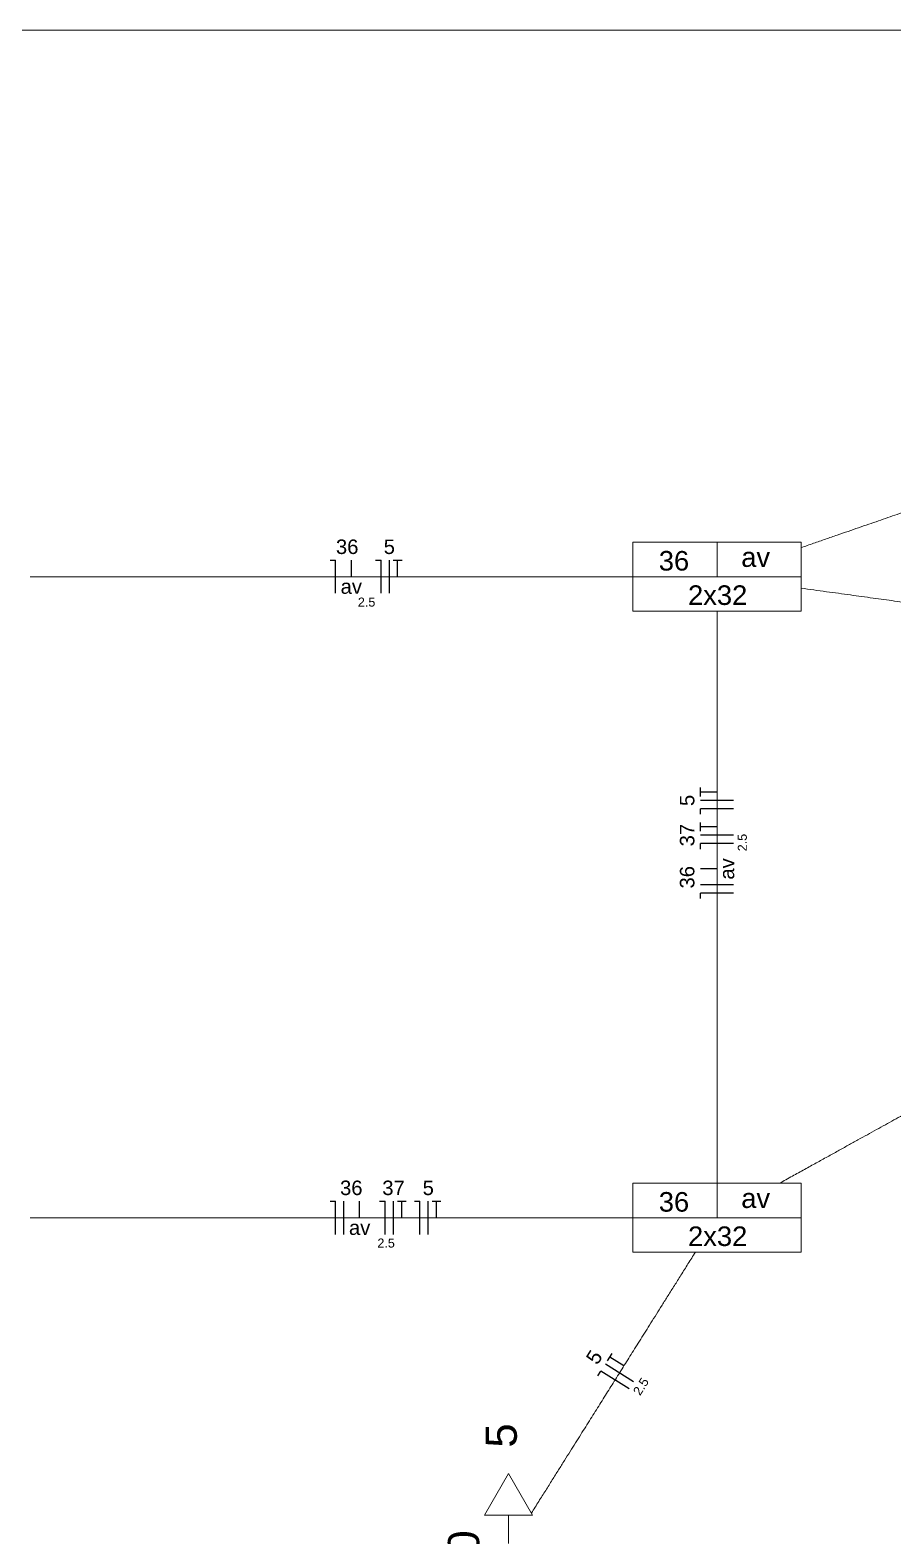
# Model space of a CAD drawing. Header units: millimetres. Extents: x -130 to 1399, y -90 to 1288.
# Drawn here: x 1113.79 to 1117.68, y 1249.23 to 1256.02 of the extents above; entities that cross this region are included whole.
import ezdxf

# ---------------------------------------------------------------- set-up
doc = ezdxf.new("R2010")
doc.units = ezdxf.units.MM
doc.header["$LTSCALE"] = 0.01
for name, color, linetype, lineweight in [('Arquitetura', 134, 'Continuous', 5), ('EL-Condutos', 3, 'Continuous', 13), ('EL-Fios', 9, 'Continuous', 25), ('EL-Textos fios', 7, 'Continuous', 20), ('EL-Textos pontos', 5, 'Continuous', 20), ('P-SIMBOL', 5, 'Continuous', 5)]:
    doc.layers.add(name, color=color, linetype=linetype, lineweight=lineweight)
doc.styles.add('ARIAL', font='arial.ttf')

msp = doc.modelspace()

# ---------------------------------------------------------------- linework, layer by layer
at = {"layer": 'Arquitetura', "linetype": 'Continuous'}
msp.add_line((1153.0719, 1256.0207), (1106.2719, 1256.0207), dxfattribs=at)
at = {"layer": 'EL-Condutos', "linetype": 'Continuous'}
for points in [[(1117.2658, 1253.6872), (1117.323, 1253.707), (1117.3773, 1253.7258), (1117.4291, 1253.7437), (1117.4785, 1253.7608), (1117.5258, 1253.7771), (1117.5713, 1253.7929), (1117.6153, 1253.8081), (1117.6579, 1253.8228), (1117.6995, 1253.8372), (1117.7402, 1253.8513), (1117.7804, 1253.8652), (1117.8202, 1253.879), (1117.86, 1253.8927), (1117.9, 1253.9066), (1117.9405, 1253.9205), (1117.9816, 1253.9348), (1118.0237, 1253.9493), (1118.067, 1253.9643), (1118.1117, 1253.9798), (1118.1582, 1253.9958), (1118.2066, 1254.0125), (1118.2572, 1254.03), (1118.3103, 1254.0484), (1118.366, 1254.0677), (1118.4248, 1254.088), (1118.4868, 1254.1094), (1118.5522, 1254.1321), (1118.6214, 1254.156), (1118.6945, 1254.1813), (1118.7719, 1254.208)], [(1116.5067, 1253.5564), (1116.3849, 1253.5564), (1116.2696, 1253.5564), (1116.1603, 1253.5564), (1116.0565, 1253.5564), (1115.9578, 1253.5564), (1115.8638, 1253.5564), (1115.7738, 1253.5564), (1115.6876, 1253.5564), (1115.6046, 1253.5564), (1115.5244, 1253.5564), (1115.4465, 1253.5564), (1115.3704, 1253.5564), (1115.2958, 1253.5564), (1115.222, 1253.5564), (1115.1487, 1253.5564), (1115.0754, 1253.5564), (1115.0017, 1253.5564), (1114.927, 1253.5564), (1114.8509, 1253.5564), (1114.773, 1253.5564), (1114.6928, 1253.5564), (1114.6098, 1253.5564), (1114.5236, 1253.5564), (1114.4337, 1253.5564), (1114.3396, 1253.5564), (1114.2409, 1253.5564), (1114.1372, 1253.5564), (1114.0278, 1253.5564), (1113.9125, 1253.5564), (1113.7908, 1253.5564)], [(1117.2666, 1253.5044), (1117.3809, 1253.4888), (1117.489, 1253.474), (1117.5912, 1253.4599), (1117.688, 1253.4467), (1117.7801, 1253.4341), (1117.8677, 1253.4221), (1117.9515, 1253.4106), (1118.0318, 1253.3996), (1118.1092, 1253.389), (1118.1842, 1253.3787), (1118.2572, 1253.3687), (1118.3287, 1253.3589), (1118.3992, 1253.3492), (1118.4692, 1253.3396), (1118.5391, 1253.3301), (1118.6095, 1253.3204), (1118.6808, 1253.3107), (1118.7535, 1253.3007), (1118.8281, 1253.2905), (1118.905, 1253.2799), (1118.9848, 1253.269), (1119.0679, 1253.2576), (1119.1548, 1253.2457), (1119.246, 1253.2332), (1119.3419, 1253.2201), (1119.4431, 1253.2062), (1119.5501, 1253.1915), (1119.6632, 1253.176), (1119.7831, 1253.1596), (1119.9101, 1253.1422)], [(1116.8874, 1250.8237), (1116.8874, 1250.9439), (1116.8874, 1251.0569), (1116.8874, 1251.1634), (1116.8874, 1251.2638), (1116.8874, 1251.3586), (1116.8874, 1251.4483), (1116.8874, 1251.5334), (1116.8874, 1251.6145), (1116.8874, 1251.6921), (1116.8874, 1251.7666), (1116.8874, 1251.8385), (1116.8874, 1251.9085), (1116.8874, 1251.9769), (1116.8874, 1252.0443), (1116.8874, 1252.1112), (1116.8874, 1252.1781), (1116.8874, 1252.2454), (1116.8874, 1252.3139), (1116.8874, 1252.3838), (1116.8874, 1252.4557), (1116.8874, 1252.5302), (1116.8874, 1252.6078), (1116.8874, 1252.6889), (1116.8874, 1252.774), (1116.8874, 1252.8638), (1116.8874, 1252.9585), (1116.8874, 1253.0589), (1116.8874, 1253.1654), (1116.8874, 1253.2784), (1116.8874, 1253.3986)], [(1117.169, 1250.8215), (1117.2272, 1250.8537), (1117.2825, 1250.8842), (1117.3351, 1250.9133), (1117.3853, 1250.941), (1117.4331, 1250.9674), (1117.479, 1250.9928), (1117.523, 1251.0171), (1117.5654, 1251.0405), (1117.6065, 1251.0632), (1117.6464, 1251.0853), (1117.6854, 1251.1068), (1117.7236, 1251.128), (1117.7615, 1251.1488), (1117.799, 1251.1696), (1117.8365, 1251.1903), (1117.8742, 1251.2111), (1117.9124, 1251.2322), (1117.9511, 1251.2536), (1117.9907, 1251.2755), (1118.0314, 1251.298), (1118.0734, 1251.3212), (1118.117, 1251.3453), (1118.1623, 1251.3703), (1118.2095, 1251.3964), (1118.259, 1251.4237), (1118.3109, 1251.4524), (1118.3654, 1251.4825), (1118.4228, 1251.5142), (1118.4832, 1251.5476), (1118.547, 1251.5828)], [(1113.7908, 1250.6659), (1113.9125, 1250.6659), (1114.0278, 1250.6659), (1114.1372, 1250.6659), (1114.2409, 1250.6659), (1114.3396, 1250.6659), (1114.4337, 1250.6659), (1114.5236, 1250.6659), (1114.6098, 1250.6659), (1114.6928, 1250.6659), (1114.773, 1250.6659), (1114.8509, 1250.6659), (1114.927, 1250.6659), (1115.0017, 1250.6659), (1115.0754, 1250.6659), (1115.1487, 1250.6659), (1115.222, 1250.6659), (1115.2958, 1250.6659), (1115.3704, 1250.6659), (1115.4465, 1250.6659), (1115.5244, 1250.6659), (1115.6046, 1250.6659), (1115.6876, 1250.6659), (1115.7738, 1250.6659), (1115.8638, 1250.6659), (1115.9578, 1250.6659), (1116.0565, 1250.6659), (1116.1603, 1250.6659), (1116.2696, 1250.6659), (1116.3849, 1250.6659), (1116.5067, 1250.6659)], [(1116.0506, 1249.3344), (1116.0837, 1249.3871), (1116.115, 1249.4369), (1116.1446, 1249.4841), (1116.1728, 1249.5289), (1116.1996, 1249.5715), (1116.2251, 1249.6121), (1116.2495, 1249.6509), (1116.2729, 1249.6881), (1116.2954, 1249.7239), (1116.3171, 1249.7586), (1116.3383, 1249.7922), (1116.3589, 1249.825), (1116.3792, 1249.8573), (1116.3992, 1249.8891), (1116.4191, 1249.9208), (1116.439, 1249.9525), (1116.4591, 1249.9844), (1116.4794, 1250.0167), (1116.5001, 1250.0497), (1116.5213, 1250.0835), (1116.5432, 1250.1183), (1116.5658, 1250.1543), (1116.5894, 1250.1917), (1116.6139, 1250.2308), (1116.6396, 1250.2717), (1116.6666, 1250.3147), (1116.695, 1250.3598), (1116.7249, 1250.4074), (1116.7565, 1250.4577), (1116.7899, 1250.5108)]]:
    msp.add_spline(points, degree=3, dxfattribs=at)
at = {"layer": 'EL-Fios'}
for p, q in [((1115.1425, 1253.6314), (1115.1675, 1253.6314)), ((1115.1675, 1253.4814), (1115.1675, 1253.6314)), ((1115.2385, 1253.5564), (1115.2385, 1253.6314)), ((1115.3474, 1253.6314), (1115.3724, 1253.6314)), ((1115.3724, 1253.4814), (1115.3724, 1253.6314)), ((1115.4099, 1253.4814), (1115.4099, 1253.6314)), ((1115.4274, 1253.6314), (1115.4674, 1253.6314)), ((1115.4474, 1253.5564), (1115.4474, 1253.6314)), ((1116.8124, 1252.5652), (1116.8124, 1252.6052)), ((1116.8874, 1252.5852), (1116.8124, 1252.5852)), ((1116.9624, 1252.5477), (1116.8124, 1252.5477)), ((1116.9624, 1252.5102), (1116.8124, 1252.5102)), ((1116.8124, 1252.4852), (1116.8124, 1252.5102)), ((1116.8124, 1252.4085), (1116.8124, 1252.4485)), ((1116.8874, 1252.4285), (1116.8124, 1252.4285)), ((1116.9624, 1252.391), (1116.8124, 1252.391)), ((1116.9624, 1252.3535), (1116.8124, 1252.3535)), ((1116.8124, 1252.3285), (1116.8124, 1252.3535)), ((1116.8874, 1252.2384), (1116.8124, 1252.2384)), ((1116.9624, 1252.1674), (1116.8124, 1252.1674)), ((1116.9624, 1252.1299), (1116.8124, 1252.1299)), ((1116.8124, 1252.1049), (1116.8124, 1252.1299)), ((1115.1425, 1250.7409), (1115.1675, 1250.7409)), ((1115.1675, 1250.5909), (1115.1675, 1250.7409)), ((1115.205, 1250.5909), (1115.205, 1250.7409)), ((1115.276, 1250.6659), (1115.276, 1250.7409)), ((1115.3661, 1250.7409), (1115.3911, 1250.7409)), ((1115.3911, 1250.5909), (1115.3911, 1250.7409)), ((1115.4286, 1250.5909), (1115.4286, 1250.7409)), ((1115.4461, 1250.7409), (1115.4861, 1250.7409)), ((1115.4661, 1250.6659), (1115.4661, 1250.7409)), ((1115.5228, 1250.7409), (1115.5478, 1250.7409)), ((1115.5478, 1250.5909), (1115.5478, 1250.7409)), ((1115.5853, 1250.5909), (1115.5853, 1250.7409)), ((1115.6028, 1250.7409), (1115.6428, 1250.7409)), ((1115.6228, 1250.6659), (1115.6228, 1250.7409)), ((1116.3933, 1250.0207), (1116.4146, 1250.0545)), ((1116.4675, 1249.9977), (1116.404, 1250.0376)), ((1116.3507, 1249.9529), (1116.364, 1249.9741)), ((1116.491, 1249.8943), (1116.364, 1249.9741)), ((1116.511, 1249.926), (1116.384, 1250.0059))]:
    msp.add_line(p, q, dxfattribs=at)
at = {"layer": 'P-SIMBOL'}
for p, q in [((1116.5082, 1253.7121), (1116.5082, 1253.4007)), ((1116.5082, 1253.7121), (1117.2667, 1253.7121)), ((1116.8874, 1253.5564), (1116.8874, 1253.7121)), ((1117.2667, 1253.7121), (1117.2667, 1253.4007)), ((1116.5082, 1253.5564), (1117.2667, 1253.5564)), ((1116.5082, 1253.4007), (1117.2667, 1253.4007)), ((1116.5082, 1250.8216), (1116.5082, 1250.5103)), ((1116.5082, 1250.8216), (1117.2667, 1250.8216)), ((1116.8874, 1250.6659), (1116.8874, 1250.8216)), ((1117.2667, 1250.8216), (1117.2667, 1250.5103)), ((1116.5082, 1250.6659), (1117.2667, 1250.6659)), ((1116.5082, 1250.5103), (1117.2667, 1250.5103)), ((1115.8395, 1249.3252), (1115.9477, 1249.5127)), ((1115.9477, 1249.5127), (1116.056, 1249.3252)), ((1116.056, 1249.3252), (1115.8395, 1249.3252)), ((1115.9477, 1249.3252), (1115.9477, 1249.1972))]:
    msp.add_line(p, q, dxfattribs=at)

# ---------------------------------------------------------------- texts
at = {"layer": 'EL-Textos fios', "attachment_point": 8, "line_spacing_factor": 0.798, "style": 'ARIAL'}
for s, insert, char_height, width in [('36', (1115.2198, 1253.6577), 0.06531, 0.156732), ('5', (1115.4098, 1253.6577), 0.0653, 0.078366), ('av', (1115.2383, 1253.4782), 0.06531, 0.156732), ('2.5', (1115.3073, 1253.421), 0.04059, 0.146142), ('36', (1115.2383, 1250.7672), 0.06531, 0.156732), ('37', (1115.4288, 1250.7672), 0.06531, 0.156732), ('5', (1115.5853, 1250.7672), 0.0653, 0.078366), ('av', (1115.2758, 1250.5877), 0.06531, 0.156732), ('2.5', (1115.3953, 1250.531), 0.04059, 0.146142)]:
    msp.add_mtext(s, dxfattribs=dict(at, insert=insert, char_height=char_height, width=width))
for s, insert, char_height, width, rotation in [('5', (1116.7862, 1252.5476), 0.0653, 0.078366, 90.00021), ('37', (1116.7862, 1252.3911), 0.06531, 0.156732, 90.00021), ('2.5', (1117.0224, 1252.3576), 0.04059, 0.146142, 90.00021), ('av', (1116.9657, 1252.2386), 0.06531, 0.156732, 90.00021), ('36', (1116.7862, 1252.2011), 0.06531, 0.156732, 90.00021), ('5', (1116.362, 1250.0196), 0.0653, 0.078366, 57.85155), ('2.5', (1116.5619, 1249.8943), 0.04059, 0.146142, 57.85155)]:
    msp.add_mtext(s, dxfattribs=dict(at, insert=insert, char_height=char_height, width=width, rotation=rotation))
at = {"layer": 'EL-Textos pontos', "char_height": 0.08825, "attachment_point": 8, "line_spacing_factor": 0.798, "style": 'ARIAL'}
for s, insert, width in [('36', (1116.6933, 1253.5827), 0.2118), ('av', (1117.0618, 1253.5992), 0.2118), ('2x32', (1116.8903, 1253.4277), 0.4236), ('36', (1116.6933, 1250.6922), 0.2118), ('av', (1117.0618, 1250.7087), 0.2118), ('2x32', (1116.8903, 1250.5372), 0.4236)]:
    msp.add_mtext(s, dxfattribs=dict(at, insert=insert, width=width))
at = {"layer": 'EL-Textos pontos', "char_height": 0.1412, "attachment_point": 8, "rotation": 90.00021, "line_spacing_factor": 0.798, "style": 'ARIAL'}
for s, insert, width in [('5', (1115.9867, 1249.6841), 0.16944), ('ARC9000', (1115.8172, 1248.8291), 1.18608)]:
    msp.add_mtext(s, dxfattribs=dict(at, insert=insert, width=width))

doc.saveas('drawing.dxf')
